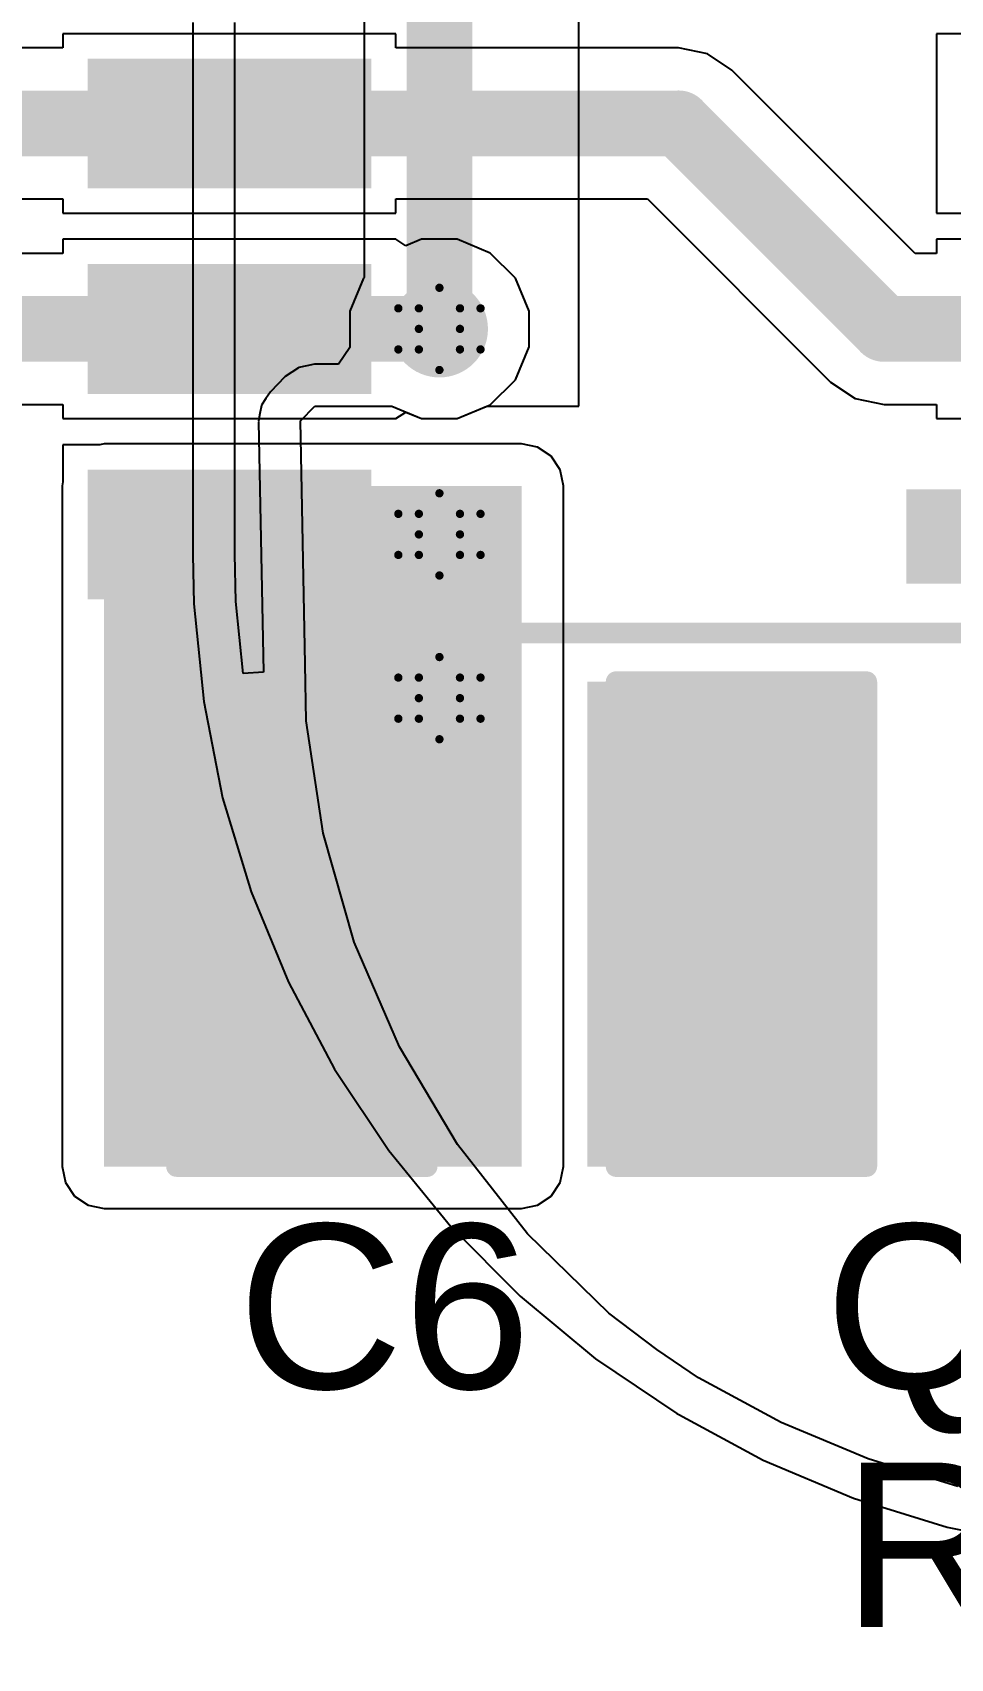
# Model space of a CAD drawing. Header units: inches. Extents: x -38 to 391, y -38 to 85.
# Drawn here: x -22.58 to -16.91, y -29.79 to -19.74 of the extents above; entities that cross this region are included whole.
import ezdxf

# ---------------------------------------------------------------- set-up
doc = ezdxf.new("R2010")
doc.units = ezdxf.units.IN
for name, color, linetype in [('Board Outline', 216, 'Continuous'), ('Bottom Layer', 5, 'Continuous'), ('Drill Drawing', 1, 'Continuous'), ('Top Layer', 1, 'Continuous'), ('Top Overlay', 2, 'Continuous'), ('Top Paste', 8, 'Continuous'), ('Top Solder', 216, 'Continuous'), ('Via Holes', 16, 'Continuous')]:
    doc.layers.add(name, color=color, linetype=linetype)
doc.styles.add('Arial', font='', dxfattribs={"height": 0.2})
doc.styles.get('Arial').set_extended_font_data('Arial')

msp = doc.modelspace()

# ---------------------------------------------------------------- hatches: boundary and pattern name
at = {"layer": 'Bottom Layer'}
h = msp.add_hatch(color=5, dxfattribs=at)
edge = h.paths.add_edge_path()
edge.add_arc((-20.066, -21.569), 0.3, 0, 360)
h = msp.add_hatch(color=5, dxfattribs=at)
edge = h.paths.add_edge_path()
edge.add_arc((-20.066, -22.839), 0.3, 0, 360)
h = msp.add_hatch(color=5, dxfattribs=at)
edge = h.paths.add_edge_path()
edge.add_arc((-20.066, -23.851), 0.3, 0, 360)
at = {"layer": 'Top Layer'}
for points in [[(-20.589, -19.999), (-20.589, -20.599), (-22.139, -20.599), (-22.139, -19.999)], [(-20.589, -21.269), (-20.589, -21.869), (-22.139, -21.869), (-22.139, -21.269)], [(-22.139, -26.746), (-19.558, -26.746), (-19.558, -22.539), (-22.139, -22.539)], [(-20.589, -22.539), (-20.589, -23.139), (-22.139, -23.139), (-22.139, -22.539)], [(-20.066, -26.645), (-21.59, -26.645), (-21.59, -23.851), (-20.066, -23.851)], [(-17.526, -26.645), (-19.05, -26.645), (-19.05, -23.851), (-17.526, -23.851)]]:
    msp.add_hatch(color=1, dxfattribs=at).paths.add_polyline_path(points)
h = msp.add_hatch(color=1, dxfattribs=at)
edge = h.paths.add_edge_path()
edge.add_arc((-20.066, -21.569), 0.3, 0, 360)
h = msp.add_hatch(color=1, dxfattribs=at)
edge = h.paths.add_edge_path()
edge.add_arc((-20.066, -22.839), 0.3, 0, 360)
h = msp.add_hatch(color=1, dxfattribs=at)
edge = h.paths.add_edge_path()
edge.add_arc((-20.066, -23.851), 0.3, 0, 360)
at = {"layer": 'Top Overlay'}
msp.add_hatch(color=2, dxfattribs=at).paths.add_polyline_path([(-16.826, -22.56), (-17.181, -22.56), (-17.181, -23.144), (-16.826, -23.144)])
at = {"layer": 'Top Paste'}
for points in [[(-20.589, -19.999), (-20.589, -20.599), (-22.139, -20.599), (-22.139, -19.999)], [(-20.589, -21.269), (-20.589, -21.869), (-22.139, -21.869), (-22.139, -21.269)], [(-20.589, -22.539), (-20.589, -23.139), (-22.139, -23.139), (-22.139, -22.539)], [(-20.066, -26.645), (-21.59, -26.645), (-21.59, -23.851), (-20.066, -23.851)], [(-17.526, -26.645), (-19.05, -26.645), (-19.05, -23.851), (-17.526, -23.851)]]:
    msp.add_hatch(color=8, dxfattribs=at).paths.add_polyline_path(points)
at = {"layer": 'Top Solder'}
for points in [[(-20.487, -19.898), (-20.487, -20.701), (-22.24, -20.701), (-22.24, -19.898)], [(-20.487, -21.168), (-20.487, -21.971), (-22.24, -21.971), (-22.24, -21.168)], [(-20.487, -22.438), (-20.487, -23.241), (-22.24, -23.241), (-22.24, -22.438)], [(-19.964, -26.746), (-21.692, -26.746), (-21.692, -23.749), (-19.964, -23.749)], [(-17.424, -26.746), (-19.152, -26.746), (-19.152, -23.749), (-17.424, -23.749)]]:
    msp.add_hatch(color=216, dxfattribs=at).paths.add_polyline_path(points)
at = {"layer": 'Via Holes'}
h = msp.add_hatch(color=7, dxfattribs=at)
edge = h.paths.add_edge_path()
edge.add_arc((-20.066, -21.569), 0.15, 0, 360)
h = msp.add_hatch(color=7, dxfattribs=at)
edge = h.paths.add_edge_path()
edge.add_arc((-20.066, -22.839), 0.15, 0, 360)
h = msp.add_hatch(color=7, dxfattribs=at)
edge = h.paths.add_edge_path()
edge.add_arc((-20.066, -23.851), 0.15, 0, 360)

# ---------------------------------------------------------------- linework, layer by layer
at = {"layer": 'Board Outline'}
msp.add_lwpolyline([(38.101, 0, 0.254, 0.254, 1), (-38.099, 0, 0.254, 0.254, 1)], format="xyseb", close=True, dxfattribs=at)
at = {"layer": 'Bottom Layer'}
for p, q in [((-19.204, -22.047), (-19.204, -12.406)), ((-20.532, -13.314), (-20.532, -21.252)), ((-21.59, -19.675), (-21.59, -22.965)), ((-21.331, -22.962), (-21.331, -19.675)), ((-20.536, -21.256), (-20.62, -21.459)), ((-20.532, -21.252), (-20.536, -21.256)), ((-20.62, -21.459), (-20.62, -21.68)), ((-20.619, -21.683), (-20.689, -21.788)), ((-20.62, -21.68), (-20.619, -21.683)), ((-20.886, -21.798), (-20.935, -21.808)), ((-20.838, -21.788), (-20.886, -21.798)), ((-20.837, -21.788), (-20.838, -21.788)), ((-20.836, -21.788), (-20.837, -21.788)), ((-20.689, -21.788), (-20.836, -21.788)), ((-21.021, -21.866), (-21.11, -21.957)), ((-21.02, -21.865), (-21.021, -21.866)), ((-21.019, -21.864), (-21.02, -21.865)), ((-20.978, -21.837), (-21.019, -21.864)), ((-20.937, -21.809), (-20.978, -21.837)), ((-20.936, -21.809), (-20.937, -21.809)), ((-20.935, -21.808), (-20.936, -21.809)), ((-21.138, -22), (-21.165, -22.041)), ((-21.111, -21.958), (-21.138, -22)), ((-21.11, -21.958), (-21.111, -21.958)), ((-21.11, -21.957), (-21.11, -21.958)), ((-21.175, -22.092), (-21.184, -22.14)), ((-21.166, -22.043), (-21.175, -22.092)), ((-21.165, -22.042), (-21.166, -22.043)), ((-21.165, -22.041), (-21.165, -22.042)), ((-20.925, -22.138), (-20.836, -22.047)), ((-20.836, -22.047), (-20.36, -22.047)), ((-20.36, -22.047), (-20.176, -22.123)), ((-19.956, -22.123), (-19.772, -22.047)), ((-19.772, -22.047), (-19.204, -22.047)), ((-21.184, -22.14), (-21.183, -22.142)), ((-21.183, -22.142), (-21.184, -22.143)), ((-21.184, -22.143), (-21.153, -23.69)), ((-20.895, -23.64), (-20.925, -22.138)), ((-20.176, -22.123), (-19.956, -22.123)), ((-21.59, -22.965), (-21.583, -23.268)), ((-21.324, -23.253), (-21.331, -22.962)), ((-21.583, -23.268), (-21.523, -23.872)), ((-21.28, -23.698), (-21.324, -23.253)), ((-21.153, -23.69), (-21.28, -23.698)), ((-20.889, -23.991), (-20.895, -23.64)), ((-21.523, -23.872), (-21.406, -24.466)), ((-20.784, -24.685), (-20.889, -23.991)), ((-21.406, -24.466), (-21.23, -25.047)), ((-20.592, -25.36), (-20.784, -24.685)), ((-21.23, -25.047), (-20.999, -25.607)), ((-20.313, -26.005), (-20.592, -25.36)), ((-20.999, -25.607), (-20.715, -26.143)), ((-19.954, -26.609), (-20.313, -26.005)), ((-20.715, -26.143), (-20.379, -26.647)), ((-19.521, -27.161), (-19.954, -26.609)), ((-20.379, -26.647), (-19.996, -27.117)), ((-19.996, -27.117), (-19.568, -27.547)), ((-19.019, -27.652), (-19.521, -27.161)), ((-19.568, -27.547), (-19.101, -27.934)), ((-18.722, -27.877), (-19.019, -27.652)), ((-19.101, -27.934), (-18.598, -28.272)), ((-18.464, -28.051), (-18.722, -27.877)), ((-17.953, -28.327), (-18.464, -28.051)), ((-18.598, -28.272), (-18.587, -28.278)), ((-18.587, -28.278), (-18.587, -28.278)), ((-18.587, -28.278), (-18.065, -28.561)), ((-17.417, -28.552), (-17.953, -28.327)), ((-18.065, -28.561), (-17.506, -28.795)), ((-16.862, -28.723), (-17.417, -28.552)), ((-17.506, -28.795), (-16.927, -28.974)), ((-16.927, -28.974), (-16.333, -29.096))]:
    msp.add_line(p, q, dxfattribs=at)
msp.add_lwpolyline([(-20.066, -21.569, 0.406, 0.406, 0), (-20.066, -13.121, 0.406, 0.406, 0)], format="xyseb", dxfattribs=at)
msp.add_lwpolyline([(-20.168, -21.569, 0.203, 0.203, 1), (-19.964, -21.569, 0.203, 0.203, 1)], format="xyseb", close=True, dxfattribs=at)
at = {"layer": 'Drill Drawing'}
for points in [[(-20.193, -21.442, 0.0508, 0.0508, 0), (-20.066, -21.315, 0.0508, 0.0508, 0)], [(-20.066, -21.315, 0.0508, 0.0508, 0), (-19.939, -21.442, 0.0508, 0.0508, 0)], [(-20.32, -21.442, 0.0508, 0.0508, 0), (-20.193, -21.569, 0.0508, 0.0508, 0)], [(-20.32, -21.442, 0.0508, 0.0508, 0), (-20.193, -21.442, 0.0508, 0.0508, 0)], [(-19.939, -21.442, 0.0508, 0.0508, 0), (-19.812, -21.442, 0.0508, 0.0508, 0)], [(-19.939, -21.569, 0.0508, 0.0508, 0), (-19.812, -21.442, 0.0508, 0.0508, 0)], [(-20.32, -21.696, 0.0508, 0.0508, 0), (-20.193, -21.569, 0.0508, 0.0508, 0)], [(-19.939, -21.569, 0.0508, 0.0508, 0), (-19.812, -21.696, 0.0508, 0.0508, 0)], [(-20.32, -21.696, 0.0508, 0.0508, 0), (-20.193, -21.696, 0.0508, 0.0508, 0)], [(-20.193, -21.696, 0.0508, 0.0508, 0), (-20.066, -21.823, 0.0508, 0.0508, 0)], [(-20.066, -21.823, 0.0508, 0.0508, 0), (-19.939, -21.696, 0.0508, 0.0508, 0)], [(-19.939, -21.696, 0.0508, 0.0508, 0), (-19.812, -21.696, 0.0508, 0.0508, 0)], [(-20.193, -22.712, 0.0508, 0.0508, 0), (-20.066, -22.585, 0.0508, 0.0508, 0)], [(-20.066, -22.585, 0.0508, 0.0508, 0), (-19.939, -22.712, 0.0508, 0.0508, 0)], [(-20.32, -22.712, 0.0508, 0.0508, 0), (-20.193, -22.839, 0.0508, 0.0508, 0)], [(-20.32, -22.712, 0.0508, 0.0508, 0), (-20.193, -22.712, 0.0508, 0.0508, 0)], [(-19.939, -22.712, 0.0508, 0.0508, 0), (-19.812, -22.712, 0.0508, 0.0508, 0)], [(-19.939, -22.839, 0.0508, 0.0508, 0), (-19.812, -22.712, 0.0508, 0.0508, 0)], [(-20.32, -22.966, 0.0508, 0.0508, 0), (-20.193, -22.839, 0.0508, 0.0508, 0)], [(-19.939, -22.839, 0.0508, 0.0508, 0), (-19.812, -22.966, 0.0508, 0.0508, 0)], [(-20.32, -22.966, 0.0508, 0.0508, 0), (-20.193, -22.966, 0.0508, 0.0508, 0)], [(-20.193, -22.966, 0.0508, 0.0508, 0), (-20.066, -23.093, 0.0508, 0.0508, 0)], [(-20.066, -23.093, 0.0508, 0.0508, 0), (-19.939, -22.966, 0.0508, 0.0508, 0)], [(-19.939, -22.966, 0.0508, 0.0508, 0), (-19.812, -22.966, 0.0508, 0.0508, 0)], [(-20.193, -23.724, 0.0508, 0.0508, 0), (-20.066, -23.597, 0.0508, 0.0508, 0)], [(-20.066, -23.597, 0.0508, 0.0508, 0), (-19.939, -23.724, 0.0508, 0.0508, 0)], [(-20.32, -23.724, 0.0508, 0.0508, 0), (-20.193, -23.851, 0.0508, 0.0508, 0)], [(-20.32, -23.724, 0.0508, 0.0508, 0), (-20.193, -23.724, 0.0508, 0.0508, 0)], [(-19.939, -23.724, 0.0508, 0.0508, 0), (-19.812, -23.724, 0.0508, 0.0508, 0)], [(-19.939, -23.851, 0.0508, 0.0508, 0), (-19.812, -23.724, 0.0508, 0.0508, 0)], [(-20.32, -23.978, 0.0508, 0.0508, 0), (-20.193, -23.851, 0.0508, 0.0508, 0)], [(-19.939, -23.851, 0.0508, 0.0508, 0), (-19.812, -23.978, 0.0508, 0.0508, 0)], [(-20.32, -23.978, 0.0508, 0.0508, 0), (-20.193, -23.978, 0.0508, 0.0508, 0)], [(-20.193, -23.978, 0.0508, 0.0508, 0), (-20.066, -24.105, 0.0508, 0.0508, 0)], [(-20.066, -24.105, 0.0508, 0.0508, 0), (-19.939, -23.978, 0.0508, 0.0508, 0)], [(-19.939, -23.978, 0.0508, 0.0508, 0), (-19.812, -23.978, 0.0508, 0.0508, 0)]]:
    msp.add_lwpolyline(points, format="xyseb", dxfattribs=at)
for points in [[(-20.079, -21.315, 0.0254, 0.0254, 1), (-20.053, -21.315, 0.0254, 0.0254, 1)], [(-20.079, -21.315, 0.0254, 0.0254, 1), (-20.053, -21.315, 0.0254, 0.0254, 1)], [(-20.333, -21.442, 0.0254, 0.0254, 1), (-20.307, -21.442, 0.0254, 0.0254, 1)], [(-20.333, -21.442, 0.0254, 0.0254, 1), (-20.307, -21.442, 0.0254, 0.0254, 1)], [(-20.206, -21.442, 0.0254, 0.0254, 1), (-20.18, -21.442, 0.0254, 0.0254, 1)], [(-20.206, -21.442, 0.0254, 0.0254, 1), (-20.18, -21.442, 0.0254, 0.0254, 1)], [(-19.952, -21.442, 0.0254, 0.0254, 1), (-19.926, -21.442, 0.0254, 0.0254, 1)], [(-19.952, -21.442, 0.0254, 0.0254, 1), (-19.926, -21.442, 0.0254, 0.0254, 1)], [(-19.825, -21.442, 0.0254, 0.0254, 1), (-19.799, -21.442, 0.0254, 0.0254, 1)], [(-19.825, -21.442, 0.0254, 0.0254, 1), (-19.799, -21.442, 0.0254, 0.0254, 1)], [(-20.206, -21.569, 0.0254, 0.0254, 1), (-20.18, -21.569, 0.0254, 0.0254, 1)], [(-20.206, -21.569, 0.0254, 0.0254, 1), (-20.18, -21.569, 0.0254, 0.0254, 1)], [(-19.952, -21.569, 0.0254, 0.0254, 1), (-19.926, -21.569, 0.0254, 0.0254, 1)], [(-19.952, -21.569, 0.0254, 0.0254, 1), (-19.926, -21.569, 0.0254, 0.0254, 1)], [(-20.333, -21.696, 0.0254, 0.0254, 1), (-20.307, -21.696, 0.0254, 0.0254, 1)], [(-20.333, -21.696, 0.0254, 0.0254, 1), (-20.307, -21.696, 0.0254, 0.0254, 1)], [(-20.206, -21.696, 0.0254, 0.0254, 1), (-20.18, -21.696, 0.0254, 0.0254, 1)], [(-20.206, -21.696, 0.0254, 0.0254, 1), (-20.18, -21.696, 0.0254, 0.0254, 1)], [(-19.952, -21.696, 0.0254, 0.0254, 1), (-19.926, -21.696, 0.0254, 0.0254, 1)], [(-19.952, -21.696, 0.0254, 0.0254, 1), (-19.926, -21.696, 0.0254, 0.0254, 1)], [(-19.825, -21.696, 0.0254, 0.0254, 1), (-19.799, -21.696, 0.0254, 0.0254, 1)], [(-19.825, -21.696, 0.0254, 0.0254, 1), (-19.799, -21.696, 0.0254, 0.0254, 1)], [(-20.079, -21.823, 0.0254, 0.0254, 1), (-20.053, -21.823, 0.0254, 0.0254, 1)], [(-20.079, -21.823, 0.0254, 0.0254, 1), (-20.053, -21.823, 0.0254, 0.0254, 1)], [(-20.079, -22.585, 0.0254, 0.0254, 1), (-20.053, -22.585, 0.0254, 0.0254, 1)], [(-20.079, -22.585, 0.0254, 0.0254, 1), (-20.053, -22.585, 0.0254, 0.0254, 1)], [(-20.333, -22.712, 0.0254, 0.0254, 1), (-20.307, -22.712, 0.0254, 0.0254, 1)], [(-20.333, -22.712, 0.0254, 0.0254, 1), (-20.307, -22.712, 0.0254, 0.0254, 1)], [(-20.206, -22.712, 0.0254, 0.0254, 1), (-20.18, -22.712, 0.0254, 0.0254, 1)], [(-20.206, -22.712, 0.0254, 0.0254, 1), (-20.18, -22.712, 0.0254, 0.0254, 1)], [(-19.952, -22.712, 0.0254, 0.0254, 1), (-19.926, -22.712, 0.0254, 0.0254, 1)], [(-19.952, -22.712, 0.0254, 0.0254, 1), (-19.926, -22.712, 0.0254, 0.0254, 1)], [(-19.825, -22.712, 0.0254, 0.0254, 1), (-19.799, -22.712, 0.0254, 0.0254, 1)], [(-19.825, -22.712, 0.0254, 0.0254, 1), (-19.799, -22.712, 0.0254, 0.0254, 1)], [(-20.206, -22.839, 0.0254, 0.0254, 1), (-20.18, -22.839, 0.0254, 0.0254, 1)], [(-20.206, -22.839, 0.0254, 0.0254, 1), (-20.18, -22.839, 0.0254, 0.0254, 1)], [(-19.952, -22.839, 0.0254, 0.0254, 1), (-19.926, -22.839, 0.0254, 0.0254, 1)], [(-19.952, -22.839, 0.0254, 0.0254, 1), (-19.926, -22.839, 0.0254, 0.0254, 1)], [(-20.333, -22.966, 0.0254, 0.0254, 1), (-20.307, -22.966, 0.0254, 0.0254, 1)], [(-20.333, -22.966, 0.0254, 0.0254, 1), (-20.307, -22.966, 0.0254, 0.0254, 1)], [(-20.206, -22.966, 0.0254, 0.0254, 1), (-20.18, -22.966, 0.0254, 0.0254, 1)], [(-20.206, -22.966, 0.0254, 0.0254, 1), (-20.18, -22.966, 0.0254, 0.0254, 1)], [(-19.952, -22.966, 0.0254, 0.0254, 1), (-19.926, -22.966, 0.0254, 0.0254, 1)], [(-19.952, -22.966, 0.0254, 0.0254, 1), (-19.926, -22.966, 0.0254, 0.0254, 1)], [(-19.825, -22.966, 0.0254, 0.0254, 1), (-19.799, -22.966, 0.0254, 0.0254, 1)], [(-19.825, -22.966, 0.0254, 0.0254, 1), (-19.799, -22.966, 0.0254, 0.0254, 1)], [(-20.079, -23.093, 0.0254, 0.0254, 1), (-20.053, -23.093, 0.0254, 0.0254, 1)], [(-20.079, -23.093, 0.0254, 0.0254, 1), (-20.053, -23.093, 0.0254, 0.0254, 1)], [(-20.079, -23.597, 0.0254, 0.0254, 1), (-20.053, -23.597, 0.0254, 0.0254, 1)], [(-20.079, -23.597, 0.0254, 0.0254, 1), (-20.053, -23.597, 0.0254, 0.0254, 1)], [(-20.333, -23.724, 0.0254, 0.0254, 1), (-20.307, -23.724, 0.0254, 0.0254, 1)], [(-20.333, -23.724, 0.0254, 0.0254, 1), (-20.307, -23.724, 0.0254, 0.0254, 1)], [(-20.206, -23.724, 0.0254, 0.0254, 1), (-20.18, -23.724, 0.0254, 0.0254, 1)], [(-20.206, -23.724, 0.0254, 0.0254, 1), (-20.18, -23.724, 0.0254, 0.0254, 1)], [(-19.952, -23.724, 0.0254, 0.0254, 1), (-19.926, -23.724, 0.0254, 0.0254, 1)], [(-19.952, -23.724, 0.0254, 0.0254, 1), (-19.926, -23.724, 0.0254, 0.0254, 1)], [(-19.825, -23.724, 0.0254, 0.0254, 1), (-19.799, -23.724, 0.0254, 0.0254, 1)], [(-19.825, -23.724, 0.0254, 0.0254, 1), (-19.799, -23.724, 0.0254, 0.0254, 1)], [(-20.206, -23.851, 0.0254, 0.0254, 1), (-20.18, -23.851, 0.0254, 0.0254, 1)], [(-20.206, -23.851, 0.0254, 0.0254, 1), (-20.18, -23.851, 0.0254, 0.0254, 1)], [(-19.952, -23.851, 0.0254, 0.0254, 1), (-19.926, -23.851, 0.0254, 0.0254, 1)], [(-19.952, -23.851, 0.0254, 0.0254, 1), (-19.926, -23.851, 0.0254, 0.0254, 1)], [(-20.333, -23.978, 0.0254, 0.0254, 1), (-20.307, -23.978, 0.0254, 0.0254, 1)], [(-20.333, -23.978, 0.0254, 0.0254, 1), (-20.307, -23.978, 0.0254, 0.0254, 1)], [(-20.206, -23.978, 0.0254, 0.0254, 1), (-20.18, -23.978, 0.0254, 0.0254, 1)], [(-20.206, -23.978, 0.0254, 0.0254, 1), (-20.18, -23.978, 0.0254, 0.0254, 1)], [(-19.952, -23.978, 0.0254, 0.0254, 1), (-19.926, -23.978, 0.0254, 0.0254, 1)], [(-19.952, -23.978, 0.0254, 0.0254, 1), (-19.926, -23.978, 0.0254, 0.0254, 1)], [(-19.825, -23.978, 0.0254, 0.0254, 1), (-19.799, -23.978, 0.0254, 0.0254, 1)], [(-19.825, -23.978, 0.0254, 0.0254, 1), (-19.799, -23.978, 0.0254, 0.0254, 1)], [(-20.079, -24.105, 0.0254, 0.0254, 1), (-20.053, -24.105, 0.0254, 0.0254, 1)], [(-20.079, -24.105, 0.0254, 0.0254, 1), (-20.053, -24.105, 0.0254, 0.0254, 1)]]:
    msp.add_lwpolyline(points, format="xyseb", close=True, dxfattribs=at)
at = {"layer": 'Top Layer'}
for p, q in [((-20.335, -19.745), (-22.393, -19.745)), ((-22.393, -19.745), (-22.393, -19.833)), ((-20.335, -19.833), (-20.335, -19.745)), ((-14.935, -19.745), (-16.993, -19.745)), ((-16.993, -19.745), (-16.993, -20.853)), ((-22.393, -19.833), (-25.418, -19.833)), ((-18.588, -19.833), (-20.335, -19.833)), ((-18.41, -19.869), (-18.588, -19.833)), ((-18.258, -19.97), (-18.41, -19.869)), ((-17.125, -21.103), (-18.258, -19.97)), ((-25.611, -20.766), (-22.393, -20.766)), ((-22.393, -20.766), (-22.393, -20.853)), ((-20.335, -20.853), (-20.335, -20.766)), ((-20.335, -20.766), (-18.781, -20.766)), ((-18.781, -20.766), (-17.648, -21.899)), ((-22.393, -20.853), (-20.335, -20.853)), ((-16.993, -20.853), (-15.07, -20.853)), ((-20.335, -21.015), (-22.393, -21.015)), ((-22.393, -21.015), (-22.393, -21.103)), ((-20.274, -21.056), (-20.335, -21.015)), ((-20.335, -21.015), (-20.335, -21.015)), ((-20.176, -21.015), (-20.274, -21.056)), ((-19.956, -21.015), (-20.176, -21.015)), ((-19.752, -21.1), (-19.956, -21.015)), ((-19.596, -21.256), (-19.752, -21.1)), ((-15.029, -21.015), (-16.993, -21.015)), ((-16.993, -21.015), (-16.993, -21.103)), ((-22.393, -21.103), (-23.322, -21.103)), ((-16.993, -21.103), (-17.125, -21.103)), ((-19.512, -21.459), (-19.596, -21.256)), ((-19.512, -21.68), (-19.512, -21.459)), ((-19.596, -21.883), (-19.512, -21.68)), ((-19.752, -22.039), (-19.596, -21.883)), ((-17.648, -21.899), (-17.496, -22)), ((-17.496, -22), (-17.318, -22.036)), ((-23.129, -22.036), (-22.393, -22.036)), ((-22.393, -22.036), (-22.393, -22.123)), ((-20.335, -22.123), (-20.274, -22.083)), ((-20.274, -22.083), (-20.176, -22.123)), ((-19.956, -22.123), (-19.752, -22.039)), ((-17.318, -22.036), (-16.993, -22.036)), ((-16.993, -22.036), (-16.993, -22.123)), ((-22.393, -22.123), (-20.335, -22.123)), ((-20.335, -22.123), (-20.335, -22.123)), ((-20.176, -22.123), (-19.956, -22.123)), ((-16.993, -22.123), (-14.936, -22.123)), ((-22.164, -22.285), (-22.393, -22.285)), ((-22.393, -22.285), (-22.393, -22.514)), ((-22.139, -22.28), (-22.164, -22.285)), ((-19.558, -22.28), (-22.139, -22.28)), ((-19.459, -22.3), (-19.558, -22.28)), ((-19.375, -22.356), (-19.459, -22.3)), ((-19.319, -22.44), (-19.375, -22.356)), ((-19.299, -22.539), (-19.319, -22.44)), ((-22.393, -22.514), (-22.398, -22.539)), ((-22.398, -22.539), (-22.398, -26.746)), ((-19.299, -26.746), (-19.299, -22.539)), ((-22.398, -26.746), (-22.378, -26.845)), ((-19.319, -26.845), (-19.299, -26.746)), ((-22.378, -26.845), (-22.322, -26.929)), ((-22.322, -26.929), (-22.238, -26.985)), ((-19.459, -26.985), (-19.375, -26.929)), ((-19.375, -26.929), (-19.319, -26.845)), ((-22.238, -26.985), (-22.139, -27.005)), ((-22.139, -27.005), (-19.558, -27.005)), ((-19.558, -27.005), (-19.459, -26.985))]:
    msp.add_line(p, q, dxfattribs=at)
for points in [[(-25.611, -20.299, 0.406, 0.406, 0), (-21.364, -20.299, 0.406, 0.406, 0)], [(-21.364, -20.299, 0.406, 0.406, 0), (-18.588, -20.299, 0.406, 0.406, 0)], [(-18.588, -20.299, 0.406, 0.406, 0), (-17.318, -21.569, 0.406, 0.406, 0)], [(-23.322, -21.569, 0.406, 0.406, 0), (-20.066, -21.569, 0.406, 0.406, 0)], [(-17.318, -21.569, 0.406, 0.406, 0), (-15.964, -21.569, 0.406, 0.406, 0)]]:
    msp.add_lwpolyline(points, format="xyseb", dxfattribs=at)
for points in [[(-21.465, -20.299, 0.203, 0.203, 1), (-21.262, -20.299, 0.203, 0.203, 1)], [(-21.465, -20.299, 0.203, 0.203, 1), (-21.262, -20.299, 0.203, 0.203, 1)], [(-18.69, -20.299, 0.203, 0.203, 1), (-18.486, -20.299, 0.203, 0.203, 1)], [(-18.69, -20.299, 0.203, 0.203, 1), (-18.486, -20.299, 0.203, 0.203, 1)], [(-20.168, -21.569, 0.203, 0.203, 1), (-19.964, -21.569, 0.203, 0.203, 1)], [(-17.42, -21.569, 0.203, 0.203, 1), (-17.216, -21.569, 0.203, 0.203, 1)], [(-17.42, -21.569, 0.203, 0.203, 1), (-17.216, -21.569, 0.203, 0.203, 1)]]:
    msp.add_lwpolyline(points, format="xyseb", close=True, dxfattribs=at)
at = {"layer": 'Top Overlay'}
for points in [[(-20.467, -23.449, 0.127, 0.127, 0), (-16.835, -23.449, 0.127, 0.127, 0)], [(-21.692, -23.749, 0.127, 0.127, 0), (-20.142, -23.749, 0.127, 0.127, 0)], [(-21.692, -23.749, 0.127, 0.127, 0), (-21.692, -26.746, 0.127, 0.127, 0)], [(-18.974, -23.749, 0.127, 0.127, 0), (-17.424, -23.749, 0.127, 0.127, 0)], [(-17.424, -26.746, 0.127, 0.127, 0), (-17.424, -23.749, 0.127, 0.127, 0)], [(-21.692, -26.746, 0.127, 0.127, 0), (-20.142, -26.746, 0.127, 0.127, 0)], [(-18.974, -26.746, 0.127, 0.127, 0), (-17.424, -26.746, 0.127, 0.127, 0)]]:
    msp.add_lwpolyline(points, format="xyseb", dxfattribs=at)
for points in [[(-20.499, -23.449, 0.0635, 0.0635, 1), (-20.435, -23.449, 0.0635, 0.0635, 1)], [(-21.723, -23.749, 0.0635, 0.0635, 1), (-21.66, -23.749, 0.0635, 0.0635, 1)], [(-21.723, -23.749, 0.0635, 0.0635, 1), (-21.66, -23.749, 0.0635, 0.0635, 1)], [(-20.174, -23.749, 0.0635, 0.0635, 1), (-20.11, -23.749, 0.0635, 0.0635, 1)], [(-19.006, -23.749, 0.0635, 0.0635, 1), (-18.942, -23.749, 0.0635, 0.0635, 1)], [(-17.456, -23.749, 0.0635, 0.0635, 1), (-17.393, -23.749, 0.0635, 0.0635, 1)], [(-17.456, -23.749, 0.0635, 0.0635, 1), (-17.393, -23.749, 0.0635, 0.0635, 1)], [(-21.723, -26.746, 0.0635, 0.0635, 1), (-21.66, -26.746, 0.0635, 0.0635, 1)], [(-21.723, -26.746, 0.0635, 0.0635, 1), (-21.66, -26.746, 0.0635, 0.0635, 1)], [(-20.174, -26.746, 0.0635, 0.0635, 1), (-20.11, -26.746, 0.0635, 0.0635, 1)], [(-19.006, -26.746, 0.0635, 0.0635, 1), (-18.942, -26.746, 0.0635, 0.0635, 1)], [(-17.456, -26.746, 0.0635, 0.0635, 1), (-17.393, -26.746, 0.0635, 0.0635, 1)], [(-17.456, -26.746, 0.0635, 0.0635, 1), (-17.393, -26.746, 0.0635, 0.0635, 1)]]:
    msp.add_lwpolyline(points, format="xyseb", close=True, dxfattribs=at)

# ---------------------------------------------------------------- texts
at = {"layer": 'Top Overlay', "style": 'Arial'}
for s, p in [('C6', (-21.314, -28.118)), ('R12', (-17.576, -29.591))]:
    msp.add_text(s, height=1.016, dxfattribs=at).set_placement(p)
msp.add_text('Q4', height=1.016, rotation=360, dxfattribs=at).set_placement((-17.681, -28.118))

doc.saveas('drawing.dxf')
